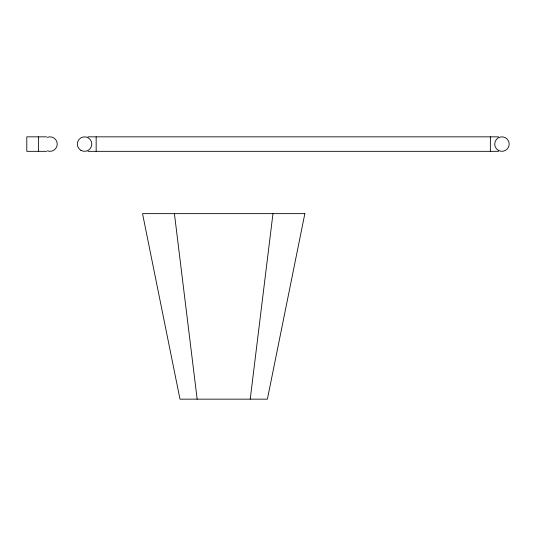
<?xml version="1.0" encoding="UTF-8"?>
<svg xmlns="http://www.w3.org/2000/svg" width="536" height="536" viewBox="0 0 536 536"><rect width="100%" height="100%" fill="white"/><g stroke="black" fill="none" stroke-linecap="round" stroke-linejoin="round"><path stroke-width="0.8" d="M250.225 399.159L272.971 213.65M46.592 136.841L26.8 136.841L26.8 151.333L46.592 151.333M87.958 136.841L498.56 136.841M87.958 151.333L498.56 151.333M174.414 213.65L197.161 399.159M490.36 136.841L490.36 151.333M96.158 136.841L96.158 151.333M38.391 136.841L38.391 151.333M47.322 137.35A7.249 7.249 0 0 1 57.238 144.09A7.249 7.249 0 0 1 47.322 150.824M304.85 213.65L267.397 399.159L179.989 399.159L142.536 213.65L304.85 213.65M498.333 150.361A7.249 7.249 0 0 0 509.2 144.09A7.249 7.249 0 0 0 498.333 137.812A7.249 7.249 0 0 0 498.333 150.361M80.936 150.361A7.249 7.249 0 0 0 91.81 144.09A7.249 7.249 0 0 0 80.936 137.812A7.249 7.249 0 0 0 80.936 150.361"/></g></svg>
